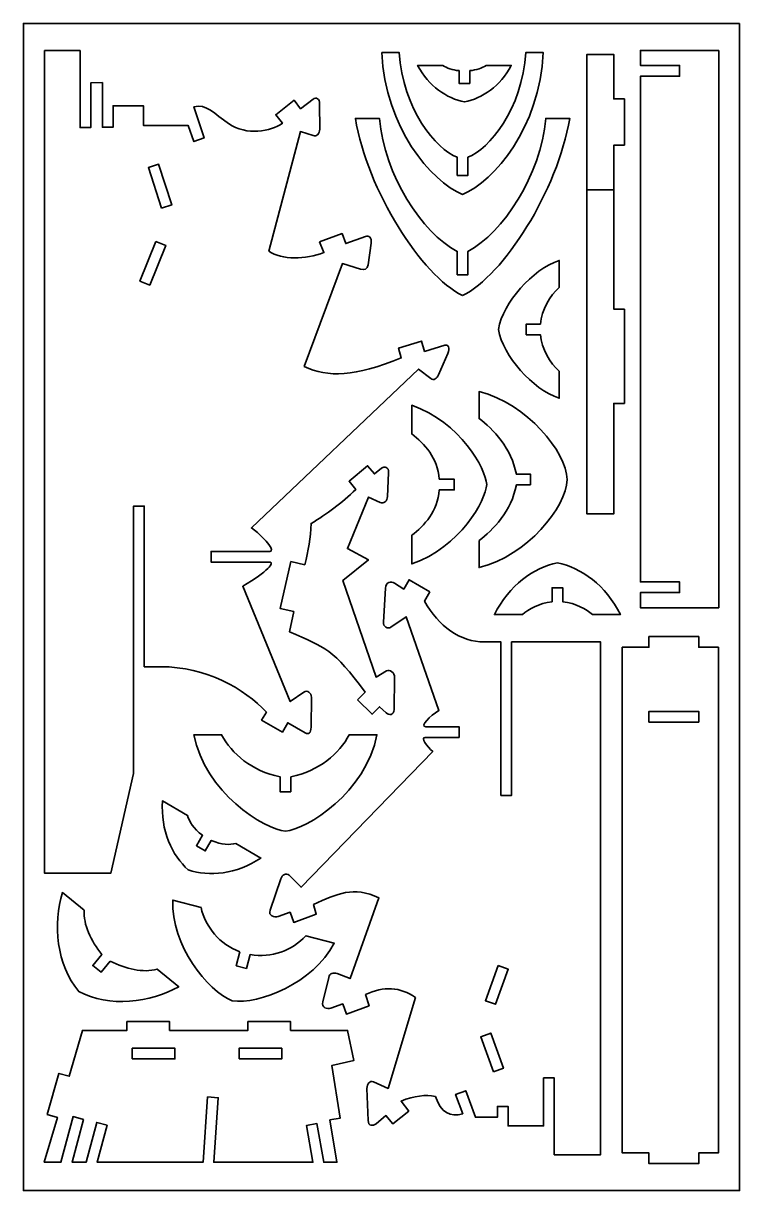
# Model space of a CAD drawing. Header units: centimetres. Extents: x 8 to 90.7, y -5.2 to 60.8.
# Drawn here: x 49.77 to 69.89, y 28.02 to 60.8 of the extents above; entities that cross this region are included whole.
import ezdxf

# ---------------------------------------------------------------- set-up
doc = ezdxf.new("R2010")
doc.units = ezdxf.units.CM
doc.header["$MEASUREMENT"] = 0
doc.layers.add('layer 1', color=7, linetype='Continuous')

msp = doc.modelspace()

# ---------------------------------------------------------------- linework, layer by layer
at = {"layer": 'layer 1', "color": 250, "lineweight": 35}
for points, knots in [([(69.89274, 60.79772), (69.89274, 60.79772), (49.76967, 60.79772), (49.76967, 60.79772), (49.76967, 60.79772), (49.76967, 60.79772), (49.76967, 28.01866), (49.76967, 28.01866), (49.76967, 28.01866), (49.76967, 28.01866), (69.89274, 28.01866), (69.89274, 28.01866), (69.89274, 28.01866), (69.89274, 28.01866), (69.89274, 60.79772), (69.89274, 60.79772)], [0, 0, 0, 0, 0.2, 0.2, 0.2, 0.2, 0.4, 0.4, 0.4, 0.4, 0.6, 0.6, 0.6, 0.6, 1, 1, 1, 1]), ([(58.08845, 54.66532), (58.08845, 54.66532), (58.72274, 54.89615), (58.72274, 54.89615), (58.72274, 54.89615), (58.72274, 54.89615), (58.82537, 54.61425), (58.82537, 54.61425), (58.82537, 54.61425), (58.82537, 54.61425), (59.37937, 54.8159), (59.37937, 54.8159), (59.37937, 54.8159), (59.47831, 54.85194), (59.56121, 54.78933), (59.5381, 54.62355), (59.5381, 54.62355), (59.5381, 54.62355), (59.45334, 54.0154), (59.45334, 54.0154), (59.45334, 54.0154), (59.43695, 53.89773), (59.3464, 53.86189), (59.24068, 53.89499), (59.24068, 53.89499), (59.24068, 53.89499), (58.73552, 54.05318), (58.73552, 54.05318), (58.73552, 54.05318), (58.73552, 54.05318), (57.6601, 51.16207), (57.6601, 51.16207), (57.6601, 51.16207), (58.33177, 50.85366), (59.06696, 50.86033), (60.38719, 51.4043), (60.38719, 51.4043), (60.38719, 51.4043), (60.30901, 51.67654), (60.30901, 51.67654), (60.30901, 51.67654), (60.30901, 51.67654), (60.95448, 51.8739), (60.95448, 51.8739), (60.95448, 51.8739), (60.95448, 51.8739), (61.04219, 51.587), (61.04219, 51.587), (61.04219, 51.587), (61.04219, 51.587), (61.60599, 51.75937), (61.60599, 51.75937), (61.60599, 51.75937), (61.70668, 51.79016), (61.76183, 51.67591), (61.69421, 51.52283), (61.69421, 51.52283), (61.69421, 51.52283), (61.43315, 50.93196), (61.43315, 50.93196), (61.43315, 50.93196), (61.38513, 50.82338), (61.3017, 50.75464), (61.21446, 50.82287), (61.21446, 50.82287), (61.21446, 50.82287), (60.8736, 51.08952), (60.8736, 51.08952), (60.8736, 51.08952), (60.8736, 51.08952), (56.17647, 46.6294), (56.17647, 46.6294), (56.17647, 46.6294), (56.65962, 46.26225), (56.83355, 45.96984), (56.6967, 45.96984), (56.6967, 45.96984), (56.6967, 45.96984), (55.04299, 45.96987), (55.04299, 45.96987), (55.04299, 45.96987), (55.04299, 45.96987), (55.04299, 45.66984), (55.04299, 45.66984), (55.04299, 45.66984), (55.04299, 45.66984), (56.68201, 45.66984), (56.68201, 45.66984), (56.68201, 45.66984), (56.84921, 45.66984), (56.64045, 45.40553), (55.93524, 44.99191), (55.93524, 44.99191), (55.93524, 44.99191), (57.26787, 41.75157), (57.26787, 41.75157), (57.26787, 41.75157), (57.26787, 41.75157), (57.65054, 42.01906), (57.65054, 42.01906), (57.65054, 42.01906), (57.74126, 42.08252), (57.86643, 41.99943), (57.86481, 41.87296), (57.86481, 41.87296), (57.86481, 41.87296), (57.8541, 41.03247), (57.8541, 41.03247), (57.8541, 41.03247), (57.85195, 40.86519), (57.77958, 40.82014), (57.68833, 40.8727), (57.68833, 40.8727), (57.68833, 40.8727), (57.19584, 41.15645), (57.19584, 41.15645), (57.19584, 41.15645), (57.19584, 41.15645), (57.04582, 40.89666), (57.04582, 40.89666), (57.04582, 40.89666), (57.04582, 40.89666), (56.46126, 41.23416), (56.46126, 41.23416), (56.46126, 41.23416), (56.46126, 41.23416), (56.5993, 41.45344), (56.5993, 41.45344), (56.5993, 41.45344), (55.97632, 42.12368), (54.90371, 42.732), (53.62692, 42.732), (53.62692, 42.732), (53.62692, 42.732), (53.16506, 42.73201), (53.16506, 42.73201), (53.16506, 42.73201), (53.16506, 42.73201), (53.16506, 47.24039), (53.16506, 47.24039), (53.16506, 47.24039), (53.16506, 47.24039), (52.86506, 47.24039), (52.86506, 47.24039), (52.86506, 47.24039), (52.86506, 47.24039), (52.86506, 39.73203), (52.86506, 39.73203), (52.86506, 39.73203), (52.86506, 39.73203), (52.22724, 36.93204), (52.22724, 36.93204), (52.22724, 36.93204), (52.22724, 36.93204), (50.3651, 36.93204), (50.3651, 36.93204), (50.3651, 36.93204), (50.3651, 36.93204), (50.3651, 60.03203), (50.3651, 60.03203), (50.3651, 60.03203), (50.3651, 60.03203), (51.36507, 60.03203), (51.36507, 60.03203), (51.36507, 60.03203), (51.36507, 60.03203), (51.36507, 57.87192), (51.36507, 57.87192), (51.36507, 57.87192), (51.36507, 57.87192), (51.66511, 57.87192), (51.66511, 57.87192), (51.66511, 57.87192), (51.66511, 57.87192), (51.66511, 59.1237), (51.66511, 59.1237), (51.66511, 59.1237), (51.66511, 59.1237), (51.9892, 59.13255), (51.9892, 59.13255), (51.9892, 59.13255), (51.9892, 59.13255), (51.9892, 57.88073), (51.9892, 57.88073), (51.9892, 57.88073), (51.9892, 57.88073), (52.28919, 57.88073), (52.28919, 57.88073), (52.28919, 57.88073), (52.28919, 57.88073), (52.28919, 58.48203), (52.28919, 58.48203), (52.28919, 58.48203), (52.28919, 58.48203), (53.14283, 58.48203), (53.14283, 58.48203), (53.14283, 58.48203), (53.14283, 58.48203), (53.14283, 57.93204), (53.14283, 57.93204), (53.14283, 57.93204), (53.14283, 57.93204), (54.39926, 57.93204), (54.39926, 57.93204), (54.39926, 57.93204), (54.39926, 57.93204), (54.56392, 57.4796), (54.56392, 57.4796), (54.56392, 57.4796), (54.56392, 57.4796), (54.84582, 57.5822), (54.84582, 57.5822), (54.84582, 57.5822), (54.84582, 57.5822), (54.56285, 58.45381), (54.56285, 58.45381), (54.56285, 58.45381), (54.91214, 58.55522), (55.13829, 58.25163), (55.53343, 57.98289), (55.53343, 57.98289), (56.04824, 57.6328), (56.71799, 57.75788), (57.04794, 57.99385), (57.04794, 57.99385), (57.04794, 57.99385), (56.8608, 58.23196), (56.8608, 58.23196), (56.8608, 58.23196), (56.8608, 58.23196), (57.37562, 58.63816), (57.37562, 58.63816), (57.37562, 58.63816), (57.37562, 58.63816), (57.5562, 58.39857), (57.5562, 58.39857), (57.5562, 58.39857), (57.5562, 58.39857), (57.90954, 58.66487), (57.90954, 58.66487), (57.90954, 58.66487), (57.99364, 58.72825), (58.0928, 58.69382), (58.09352, 58.52651), (58.09352, 58.52651), (58.09352, 58.52651), (58.09647, 57.82167), (58.09647, 57.82167), (58.09647, 57.82167), (58.09647, 57.70297), (58.01558, 57.60964), (57.91026, 57.64373), (57.91026, 57.64373), (57.91026, 57.64373), (57.55469, 57.75889), (57.55469, 57.75889), (57.55469, 57.75889), (57.55469, 57.75889), (56.6701, 54.40124), (56.6701, 54.40124), (56.6701, 54.40124), (57.03391, 54.14585), (57.69193, 54.16765), (58.21538, 54.36118), (58.21538, 54.36118), (58.21538, 54.36118), (58.08845, 54.66532), (58.08845, 54.66532)], [0, 0, 0, 0, 0.01470588, 0.01470588, 0.01470588, 0.01470588, 0.02941176, 0.02941176, 0.02941176, 0.02941176, 0.04411765, 0.04411765, 0.04411765, 0.04411765, 0.05882353, 0.05882353, 0.05882353, 0.05882353, 0.07352941, 0.07352941, 0.07352941, 0.07352941, 0.08823529, 0.08823529, 0.08823529, 0.08823529, 0.10294118, 0.10294118, 0.10294118, 0.10294118, 0.11764706, 0.11764706, 0.11764706, 0.11764706, 0.13235294, 0.13235294, 0.13235294, 0.13235294, 0.14705882, 0.14705882, 0.14705882, 0.14705882, 0.16176471, 0.16176471, 0.16176471, 0.16176471, 0.17647059, 0.17647059, 0.17647059, 0.17647059, 0.19117647, 0.19117647, 0.19117647, 0.19117647, 0.20588235, 0.20588235, 0.20588235, 0.20588235, 0.22058824, 0.22058824, 0.22058824, 0.22058824, 0.23529412, 0.23529412, 0.23529412, 0.23529412, 0.25, 0.25, 0.25, 0.25, 0.26470588, 0.26470588, 0.26470588, 0.26470588, 0.27941176, 0.27941176, 0.27941176, 0.27941176, 0.29411765, 0.29411765, 0.29411765, 0.29411765, 0.30882353, 0.30882353, 0.30882353, 0.30882353, 0.32352941, 0.32352941, 0.32352941, 0.32352941, 0.33823529, 0.33823529, 0.33823529, 0.33823529, 0.35294118, 0.35294118, 0.35294118, 0.35294118, 0.36764706, 0.36764706, 0.36764706, 0.36764706, 0.38235294, 0.38235294, 0.38235294, 0.38235294, 0.39705882, 0.39705882, 0.39705882, 0.39705882, 0.41176471, 0.41176471, 0.41176471, 0.41176471, 0.42647059, 0.42647059, 0.42647059, 0.42647059, 0.44117647, 0.44117647, 0.44117647, 0.44117647, 0.45588235, 0.45588235, 0.45588235, 0.45588235, 0.47058824, 0.47058824, 0.47058824, 0.47058824, 0.48529412, 0.48529412, 0.48529412, 0.48529412, 0.5, 0.5, 0.5, 0.5, 0.51470588, 0.51470588, 0.51470588, 0.51470588, 0.52941176, 0.52941176, 0.52941176, 0.52941176, 0.54411765, 0.54411765, 0.54411765, 0.54411765, 0.55882353, 0.55882353, 0.55882353, 0.55882353, 0.57352941, 0.57352941, 0.57352941, 0.57352941, 0.58823529, 0.58823529, 0.58823529, 0.58823529, 0.60294118, 0.60294118, 0.60294118, 0.60294118, 0.61764706, 0.61764706, 0.61764706, 0.61764706, 0.63235294, 0.63235294, 0.63235294, 0.63235294, 0.64705882, 0.64705882, 0.64705882, 0.64705882, 0.66176471, 0.66176471, 0.66176471, 0.66176471, 0.67647059, 0.67647059, 0.67647059, 0.67647059, 0.69117647, 0.69117647, 0.69117647, 0.69117647, 0.70588235, 0.70588235, 0.70588235, 0.70588235, 0.72058824, 0.72058824, 0.72058824, 0.72058824, 0.73529412, 0.73529412, 0.73529412, 0.73529412, 0.75, 0.75, 0.75, 0.75, 0.76470588, 0.76470588, 0.76470588, 0.76470588, 0.77941176, 0.77941176, 0.77941176, 0.77941176, 0.79411765, 0.79411765, 0.79411765, 0.79411765, 0.80882353, 0.80882353, 0.80882353, 0.80882353, 0.82352941, 0.82352941, 0.82352941, 0.82352941, 0.83823529, 0.83823529, 0.83823529, 0.83823529, 0.85294118, 0.85294118, 0.85294118, 0.85294118, 0.86764706, 0.86764706, 0.86764706, 0.86764706, 0.88235294, 0.88235294, 0.88235294, 0.88235294, 0.89705882, 0.89705882, 0.89705882, 0.89705882, 0.91176471, 0.91176471, 0.91176471, 0.91176471, 0.92647059, 0.92647059, 0.92647059, 0.92647059, 0.94117647, 0.94117647, 0.94117647, 0.94117647, 0.95588235, 0.95588235, 0.95588235, 0.95588235, 0.97058824, 0.97058824, 0.97058824, 0.97058824, 1, 1, 1, 1]), ([(69.30422, 60.03917), (69.30422, 60.03917), (67.10418, 60.03917), (67.10418, 60.03917), (67.10418, 60.03917), (67.10418, 60.03917), (67.10418, 59.61416), (67.10418, 59.61416), (67.10418, 59.61416), (67.10418, 59.61416), (68.2042, 59.61416), (68.2042, 59.61416), (68.2042, 59.61416), (68.2042, 59.61416), (68.2042, 59.31416), (68.2042, 59.31416), (68.2042, 59.31416), (68.2042, 59.31416), (67.10418, 59.31416), (67.10418, 59.31416), (67.10418, 59.31416), (67.10418, 59.31416), (67.10418, 45.11417), (67.10418, 45.11417), (67.10418, 45.11417), (67.10418, 45.11417), (68.2042, 45.11417), (68.2042, 45.11417), (68.2042, 45.11417), (68.2042, 45.11417), (68.2042, 44.81413), (68.2042, 44.81413), (68.2042, 44.81413), (68.2042, 44.81413), (67.10418, 44.81413), (67.10418, 44.81413), (67.10418, 44.81413), (67.10418, 44.81413), (67.10418, 44.38916), (67.10418, 44.38916), (67.10418, 44.38916), (67.10418, 44.38916), (69.30422, 44.38916), (69.30422, 44.38916), (69.30422, 44.38916), (69.30422, 44.38916), (69.30422, 60.03917), (69.30422, 60.03917)], [0, 0, 0, 0, 0.07692308, 0.07692308, 0.07692308, 0.07692308, 0.15384615, 0.15384615, 0.15384615, 0.15384615, 0.23076923, 0.23076923, 0.23076923, 0.23076923, 0.30769231, 0.30769231, 0.30769231, 0.30769231, 0.38461538, 0.38461538, 0.38461538, 0.38461538, 0.46153846, 0.46153846, 0.46153846, 0.46153846, 0.53846154, 0.53846154, 0.53846154, 0.53846154, 0.61538462, 0.61538462, 0.61538462, 0.61538462, 0.69230769, 0.69230769, 0.69230769, 0.69230769, 0.76923077, 0.76923077, 0.76923077, 0.76923077, 0.84615385, 0.84615385, 0.84615385, 0.84615385, 1, 1, 1, 1]), ([(62.2577, 57.03681), (62.85226, 57.26494), (63.78667, 58.38342), (63.88388, 59.97878), (63.88388, 59.97878), (63.88388, 59.97878), (64.37344, 59.97881), (64.37344, 59.97881), (64.37344, 59.97881), (64.28216, 57.86882), (62.99462, 56.35959), (62.10768, 55.99328), (62.10768, 55.99328), (61.22075, 56.35962), (59.9332, 57.86879), (59.8419, 59.97878), (59.8419, 59.97878), (59.8419, 59.97878), (60.33147, 59.97881), (60.33147, 59.97881), (60.33147, 59.97881), (60.4287, 58.38345), (61.36312, 57.26492), (61.95768, 57.03678), (61.95768, 57.03678), (61.95768, 57.03678), (61.9577, 56.52631), (61.9577, 56.52631), (61.9577, 56.52631), (61.9577, 56.52631), (62.2577, 56.52631), (62.2577, 56.52631), (62.2577, 56.52631), (62.2577, 56.52631), (62.2577, 57.03681), (62.2577, 57.03681)], [0, 0, 0, 0, 0.1, 0.1, 0.1, 0.1, 0.2, 0.2, 0.2, 0.2, 0.3, 0.3, 0.3, 0.3, 0.4, 0.4, 0.4, 0.4, 0.5, 0.5, 0.5, 0.5, 0.6, 0.6, 0.6, 0.6, 0.7, 0.7, 0.7, 0.7, 0.8, 0.8, 0.8, 0.8, 1, 1, 1, 1]), ([(66.65389, 57.37372), (66.65389, 57.37372), (66.65393, 58.67368), (66.65393, 58.67368), (66.65393, 58.67368), (66.65393, 58.67368), (66.35393, 58.67372), (66.35393, 58.67372), (66.35393, 58.67372), (66.35393, 58.67372), (66.35393, 59.9238), (66.35393, 59.9238), (66.35393, 59.9238), (66.35393, 59.9238), (65.60395, 59.9238), (65.60395, 59.9238), (65.60395, 59.9238), (65.60395, 59.9238), (65.60395, 56.12376), (65.60395, 56.12376), (65.60395, 56.12376), (65.60395, 56.12376), (66.35393, 56.12376), (66.35393, 56.12376), (66.35393, 56.12376), (66.35393, 56.12376), (66.35393, 57.37372), (66.35393, 57.37372), (66.35393, 57.37372), (66.35393, 57.37372), (66.65389, 57.37372), (66.65389, 57.37372)], [0, 0, 0, 0, 0.11111111, 0.11111111, 0.11111111, 0.11111111, 0.22222222, 0.22222222, 0.22222222, 0.22222222, 0.33333333, 0.33333333, 0.33333333, 0.33333333, 0.44444444, 0.44444444, 0.44444444, 0.44444444, 0.55555556, 0.55555556, 0.55555556, 0.55555556, 0.66666667, 0.66666667, 0.66666667, 0.66666667, 0.77777778, 0.77777778, 0.77777778, 0.77777778, 1, 1, 1, 1]), ([(62.31223, 59.46942), (62.50218, 59.48791), (62.65839, 59.54145), (62.77007, 59.61648), (62.77007, 59.61648), (62.77007, 59.61648), (63.47789, 59.6165), (63.47789, 59.6165), (63.47789, 59.6165), (63.1748, 59.03496), (62.65747, 58.68709), (62.16222, 58.59301), (62.16222, 58.59301), (61.66695, 58.6871), (61.14963, 59.03496), (60.84652, 59.61648), (60.84652, 59.61648), (60.84652, 59.61648), (61.55432, 59.6165), (61.55432, 59.6165), (61.55432, 59.6165), (61.666, 59.54149), (61.82222, 59.48791), (62.01219, 59.46939), (62.01219, 59.46939), (62.01219, 59.46939), (62.0122, 59.1112), (62.0122, 59.1112), (62.0122, 59.1112), (62.0122, 59.1112), (62.31223, 59.1112), (62.31223, 59.1112), (62.31223, 59.1112), (62.31223, 59.1112), (62.31223, 59.46942), (62.31223, 59.46942)], [0, 0, 0, 0, 0.1, 0.1, 0.1, 0.1, 0.2, 0.2, 0.2, 0.2, 0.3, 0.3, 0.3, 0.3, 0.4, 0.4, 0.4, 0.4, 0.5, 0.5, 0.5, 0.5, 0.6, 0.6, 0.6, 0.6, 0.7, 0.7, 0.7, 0.7, 0.8, 0.8, 0.8, 0.8, 1, 1, 1, 1]), ([(62.10768, 53.1522), (63.25914, 53.71874), (64.77933, 56.09433), (65.11881, 58.12943), (65.11881, 58.12943), (65.11881, 58.12943), (64.44321, 58.12945), (64.44321, 58.12945), (64.44321, 58.12945), (64.30292, 56.51845), (63.25119, 54.92822), (62.25767, 54.39209), (62.25767, 54.39209), (62.25767, 54.39209), (62.2577, 53.73636), (62.2577, 53.73636), (62.2577, 53.73636), (62.2577, 53.73636), (61.9577, 53.73636), (61.9577, 53.73636), (61.9577, 53.73636), (61.9577, 53.73636), (61.9577, 54.39212), (61.9577, 54.39212), (61.9577, 54.39212), (60.96417, 54.92825), (59.91244, 56.51845), (59.77214, 58.12943), (59.77214, 58.12943), (59.77214, 58.12943), (59.09655, 58.12945), (59.09655, 58.12945), (59.09655, 58.12945), (59.43604, 56.09435), (60.95622, 53.71873), (62.10768, 53.1522)], [0, 0, 0, 0, 0.1, 0.1, 0.1, 0.1, 0.2, 0.2, 0.2, 0.2, 0.3, 0.3, 0.3, 0.3, 0.4, 0.4, 0.4, 0.4, 0.5, 0.5, 0.5, 0.5, 0.6, 0.6, 0.6, 0.6, 0.7, 0.7, 0.7, 0.7, 0.8, 0.8, 0.8, 0.8, 1, 1, 1, 1]), ([(53.65329, 55.6079), (53.65329, 55.6079), (53.93861, 55.70061), (53.93861, 55.70061), (53.93861, 55.70061), (53.93861, 55.70061), (53.56781, 56.84191), (53.56781, 56.84191), (53.56781, 56.84191), (53.56781, 56.84191), (53.28245, 56.7492), (53.28245, 56.7492), (53.28245, 56.7492), (53.28245, 56.7492), (53.65329, 55.6079), (53.65329, 55.6079)], [0, 0, 0, 0, 0.2, 0.2, 0.2, 0.2, 0.4, 0.4, 0.4, 0.4, 0.6, 0.6, 0.6, 0.6, 1, 1, 1, 1]), ([(66.65389, 52.77382), (66.65389, 52.77382), (66.65393, 50.12384), (66.65393, 50.12384), (66.65393, 50.12384), (66.65393, 50.12384), (66.35393, 50.1238), (66.35393, 50.1238), (66.35393, 50.1238), (66.35393, 50.1238), (66.35393, 47.02377), (66.35393, 47.02377), (66.35393, 47.02377), (66.35393, 47.02377), (65.60395, 47.02377), (65.60395, 47.02377), (65.60395, 47.02377), (65.60395, 47.02377), (65.60395, 56.12376), (65.60395, 56.12376), (65.60395, 56.12376), (65.60395, 56.12376), (66.35393, 56.12376), (66.35393, 56.12376), (66.35393, 56.12376), (66.35393, 56.12376), (66.35393, 52.77382), (66.35393, 52.77382), (66.35393, 52.77382), (66.35393, 52.77382), (66.65389, 52.77382), (66.65389, 52.77382)], [0, 0, 0, 0, 0.11111111, 0.11111111, 0.11111111, 0.11111111, 0.22222222, 0.22222222, 0.22222222, 0.22222222, 0.33333333, 0.33333333, 0.33333333, 0.33333333, 0.44444444, 0.44444444, 0.44444444, 0.44444444, 0.55555556, 0.55555556, 0.55555556, 0.55555556, 0.66666667, 0.66666667, 0.66666667, 0.66666667, 0.77777778, 0.77777778, 0.77777778, 0.77777778, 1, 1, 1, 1]), ([(53.49395, 54.67461), (53.49395, 54.67461), (53.77212, 54.56222), (53.77212, 54.56222), (53.77212, 54.56222), (53.77212, 54.56222), (53.32258, 53.44958), (53.32258, 53.44958), (53.32258, 53.44958), (53.32258, 53.44958), (53.04441, 53.56193), (53.04441, 53.56193), (53.04441, 53.56193), (53.04441, 53.56193), (53.49395, 54.67461), (53.49395, 54.67461)], [0, 0, 0, 0, 0.2, 0.2, 0.2, 0.2, 0.4, 0.4, 0.4, 0.4, 0.6, 0.6, 0.6, 0.6, 1, 1, 1, 1]), ([(63.11916, 52.20494), (63.2431, 52.96543), (64.06722, 53.87978), (64.82307, 54.14037), (64.82307, 54.14037), (64.82307, 54.14037), (64.8231, 53.38088), (64.8231, 53.38088), (64.8231, 53.38088), (64.56878, 53.15406), (64.32745, 52.73931), (64.29525, 52.35492), (64.29525, 52.35492), (64.29525, 52.35492), (63.89815, 52.35496), (63.89815, 52.35496), (63.89815, 52.35496), (63.89815, 52.35496), (63.89815, 52.05492), (63.89815, 52.05492), (63.89815, 52.05492), (63.89815, 52.05492), (64.29526, 52.05492), (64.29526, 52.05492), (64.29526, 52.05492), (64.32748, 51.67055), (64.56878, 51.2558), (64.82307, 51.02898), (64.82307, 51.02898), (64.82307, 51.02898), (64.8231, 50.2695), (64.8231, 50.2695), (64.8231, 50.2695), (64.06725, 50.53009), (63.2431, 51.44442), (63.11916, 52.20494)], [0, 0, 0, 0, 0.1, 0.1, 0.1, 0.1, 0.2, 0.2, 0.2, 0.2, 0.3, 0.3, 0.3, 0.3, 0.4, 0.4, 0.4, 0.4, 0.5, 0.5, 0.5, 0.5, 0.6, 0.6, 0.6, 0.6, 0.7, 0.7, 0.7, 0.7, 0.8, 0.8, 0.8, 0.8, 1, 1, 1, 1]), ([(64.01753, 47.83634), (64.01753, 47.83634), (64.01753, 48.13633), (64.01753, 48.13633), (64.01753, 48.13633), (64.01753, 48.13633), (63.62041, 48.13633), (63.62041, 48.13633), (63.62041, 48.13633), (63.48496, 48.85777), (62.963, 49.41446), (62.57323, 49.69774), (62.57323, 49.69774), (62.57323, 49.69774), (62.57326, 50.45726), (62.57326, 50.45726), (62.57326, 50.45726), (63.92993, 50.11765), (65.02254, 48.76618), (65.04651, 47.98632), (65.04651, 47.98632), (65.02257, 47.2065), (63.92993, 45.85502), (62.57323, 45.5154), (62.57323, 45.5154), (62.57323, 45.5154), (62.57326, 46.27491), (62.57326, 46.27491), (62.57326, 46.27491), (62.96303, 46.5582), (63.48493, 47.11489), (63.62039, 47.83632), (63.62039, 47.83632), (63.62039, 47.83632), (64.01753, 47.83634), (64.01753, 47.83634)], [0, 0, 0, 0, 0.1, 0.1, 0.1, 0.1, 0.2, 0.2, 0.2, 0.2, 0.3, 0.3, 0.3, 0.3, 0.4, 0.4, 0.4, 0.4, 0.5, 0.5, 0.5, 0.5, 0.6, 0.6, 0.6, 0.6, 0.7, 0.7, 0.7, 0.7, 0.8, 0.8, 0.8, 0.8, 1, 1, 1, 1]), ([(61.45514, 47.99592), (61.40283, 48.59207), (61.04329, 49.00153), (60.68298, 49.26997), (60.68298, 49.26997), (60.68298, 49.26997), (60.68298, 50.07416), (60.68298, 50.07416), (60.68298, 50.07416), (62.0397, 49.60493), (62.7638, 48.28202), (62.78776, 47.84593), (62.78776, 47.84593), (62.76384, 47.40981), (62.03969, 46.08694), (60.68298, 45.61771), (60.68298, 45.61771), (60.68298, 45.61771), (60.68298, 46.42191), (60.68298, 46.42191), (60.68298, 46.42191), (61.0433, 46.69032), (61.40283, 47.09976), (61.45514, 47.69591), (61.45514, 47.69591), (61.45514, 47.69591), (61.87492, 47.69592), (61.87492, 47.69592), (61.87492, 47.69592), (61.87492, 47.69592), (61.87492, 47.99592), (61.87492, 47.99592), (61.87492, 47.99592), (61.87492, 47.99592), (61.45514, 47.99592), (61.45514, 47.99592)], [0, 0, 0, 0, 0.1, 0.1, 0.1, 0.1, 0.2, 0.2, 0.2, 0.2, 0.3, 0.3, 0.3, 0.3, 0.4, 0.4, 0.4, 0.4, 0.5, 0.5, 0.5, 0.5, 0.6, 0.6, 0.6, 0.6, 0.7, 0.7, 0.7, 0.7, 0.8, 0.8, 0.8, 0.8, 1, 1, 1, 1]), ([(59.15926, 41.80149), (59.15926, 41.80149), (59.56582, 41.39494), (59.56582, 41.39494), (59.56582, 41.39494), (59.56582, 41.39494), (59.77795, 41.60707), (59.77795, 41.60707), (59.77795, 41.60707), (59.77795, 41.60707), (59.96388, 41.43391), (59.96388, 41.43391), (59.96388, 41.43391), (60.04096, 41.36211), (60.18008, 41.36004), (60.18333, 41.52724), (60.18333, 41.52724), (60.18333, 41.52724), (60.2009, 42.43253), (60.2009, 42.43253), (60.2009, 42.43253), (60.20336, 42.55893), (60.06736, 42.66658), (59.9716, 42.61107), (59.9716, 42.61107), (59.9716, 42.61107), (59.67754, 42.44062), (59.67754, 42.44062), (59.67754, 42.44062), (59.67754, 42.44062), (58.74663, 45.15652), (58.74663, 45.15652), (58.74663, 45.15652), (58.74663, 45.15652), (59.46251, 45.72893), (59.46251, 45.72893), (59.46251, 45.72893), (59.46251, 45.72893), (58.87216, 46.04671), (58.87216, 46.04671), (58.87216, 46.04671), (58.87216, 46.04671), (59.47065, 47.49272), (59.47065, 47.49272), (59.47065, 47.49272), (59.47065, 47.49272), (59.79152, 47.34366), (59.79152, 47.34366), (59.79152, 47.34366), (59.89185, 47.29698), (59.9956, 47.38643), (60.00112, 47.51273), (60.00112, 47.51273), (60.00112, 47.51273), (60.03028, 48.17689), (60.03028, 48.17689), (60.03028, 48.17689), (60.03762, 48.34398), (59.91566, 48.37109), (59.83335, 48.30543), (59.83335, 48.30543), (59.83335, 48.30543), (59.63118, 48.14415), (59.63118, 48.14415), (59.63118, 48.14415), (59.63118, 48.14415), (59.43834, 48.37398), (59.43834, 48.37398), (59.43834, 48.37398), (59.43834, 48.37398), (58.92129, 47.94008), (58.92129, 47.94008), (58.92129, 47.94008), (58.92129, 47.94008), (59.11413, 47.71025), (59.11413, 47.71025), (59.11413, 47.71025), (58.71115, 47.32409), (58.2892, 47.01371), (57.85427, 46.75524), (57.85427, 46.75524), (57.84568, 46.34087), (57.76972, 45.99763), (57.67617, 45.59235), (57.67617, 45.59235), (57.67617, 45.59235), (57.28641, 45.6823), (57.28641, 45.6823), (57.28641, 45.6823), (57.28641, 45.6823), (56.98272, 44.36693), (56.98272, 44.36693), (56.98272, 44.36693), (56.98272, 44.36693), (57.36546, 44.27859), (57.36546, 44.27859), (57.36546, 44.27859), (57.36546, 44.27859), (57.25029, 43.71181), (57.25029, 43.71181), (57.25029, 43.71181), (58.24486, 43.27335), (58.48377, 43.22944), (59.37137, 42.01361), (59.37137, 42.01361), (59.37137, 42.01361), (59.15926, 41.80149), (59.15926, 41.80149)], [0, 0, 0, 0, 0.03571429, 0.03571429, 0.03571429, 0.03571429, 0.07142857, 0.07142857, 0.07142857, 0.07142857, 0.10714286, 0.10714286, 0.10714286, 0.10714286, 0.14285714, 0.14285714, 0.14285714, 0.14285714, 0.17857143, 0.17857143, 0.17857143, 0.17857143, 0.21428571, 0.21428571, 0.21428571, 0.21428571, 0.25, 0.25, 0.25, 0.25, 0.28571429, 0.28571429, 0.28571429, 0.28571429, 0.32142857, 0.32142857, 0.32142857, 0.32142857, 0.35714286, 0.35714286, 0.35714286, 0.35714286, 0.39285714, 0.39285714, 0.39285714, 0.39285714, 0.42857143, 0.42857143, 0.42857143, 0.42857143, 0.46428571, 0.46428571, 0.46428571, 0.46428571, 0.5, 0.5, 0.5, 0.5, 0.53571429, 0.53571429, 0.53571429, 0.53571429, 0.57142857, 0.57142857, 0.57142857, 0.57142857, 0.60714286, 0.60714286, 0.60714286, 0.60714286, 0.64285714, 0.64285714, 0.64285714, 0.64285714, 0.67857143, 0.67857143, 0.67857143, 0.67857143, 0.71428571, 0.71428571, 0.71428571, 0.71428571, 0.75, 0.75, 0.75, 0.75, 0.78571429, 0.78571429, 0.78571429, 0.78571429, 0.82142857, 0.82142857, 0.82142857, 0.82142857, 0.85714286, 0.85714286, 0.85714286, 0.85714286, 0.89285714, 0.89285714, 0.89285714, 0.89285714, 0.92857143, 0.92857143, 0.92857143, 0.92857143, 1, 1, 1, 1]), ([(64.62312, 44.55497), (64.25208, 44.5162), (63.96115, 44.34056), (63.79105, 44.19437), (63.79105, 44.19437), (63.79105, 44.19437), (63.00379, 44.19437), (63.00379, 44.19437), (63.00379, 44.19437), (63.41138, 45.01932), (64.10702, 45.51276), (64.77311, 45.64622), (64.77311, 45.64622), (65.43921, 45.51279), (66.13483, 45.0193), (66.54246, 44.19437), (66.54246, 44.19437), (66.54246, 44.19437), (65.75516, 44.19437), (65.75516, 44.19437), (65.75516, 44.19437), (65.58506, 44.34058), (65.29414, 44.51618), (64.92309, 44.55494), (64.92309, 44.55494), (64.92309, 44.55494), (64.92311, 44.94808), (64.92311, 44.94808), (64.92311, 44.94808), (64.92311, 44.94808), (64.62312, 44.94808), (64.62312, 44.94808), (64.62312, 44.94808), (64.62312, 44.94808), (64.62312, 44.55497), (64.62312, 44.55497)], [0, 0, 0, 0, 0.1, 0.1, 0.1, 0.1, 0.2, 0.2, 0.2, 0.2, 0.3, 0.3, 0.3, 0.3, 0.4, 0.4, 0.4, 0.4, 0.5, 0.5, 0.5, 0.5, 0.6, 0.6, 0.6, 0.6, 0.7, 0.7, 0.7, 0.7, 0.8, 0.8, 0.8, 0.8, 1, 1, 1, 1]), ([(61.19225, 44.83461), (61.19225, 44.83461), (60.60769, 45.17207), (60.60769, 45.17207), (60.60769, 45.17207), (60.60769, 45.17207), (60.45768, 44.91228), (60.45768, 44.91228), (60.45768, 44.91228), (60.45768, 44.91228), (60.19316, 45.08202), (60.19316, 45.08202), (60.19316, 45.08202), (60.10454, 45.1389), (59.95211, 45.10819), (59.94191, 44.94127), (59.94191, 44.94127), (59.94191, 44.94127), (59.88368, 43.98677), (59.88368, 43.98677), (59.88368, 43.98677), (59.87598, 43.86052), (60.00727, 43.77721), (60.09796, 43.84063), (60.09796, 43.84063), (60.09796, 43.84063), (60.51995, 44.13564), (60.51995, 44.13564), (60.51995, 44.13564), (60.51995, 44.13564), (61.44308, 41.50166), (61.44308, 41.50166), (61.44308, 41.50166), (61.19547, 41.35243), (60.9053, 41.04743), (61.07256, 41.04743), (61.07256, 41.04743), (61.07256, 41.04743), (62.0116, 41.04743), (62.0116, 41.04743), (62.0116, 41.04743), (62.0116, 41.04743), (62.0116, 40.74743), (62.0116, 40.74743), (62.0116, 40.74743), (62.0116, 40.74743), (61.05787, 40.74743), (61.05787, 40.74743), (61.05787, 40.74743), (60.92103, 40.74743), (61.10513, 40.48555), (61.273, 40.35233), (61.273, 40.35233), (61.273, 40.35233), (57.57442, 36.53873), (57.57442, 36.53873), (57.57442, 36.53873), (57.57442, 36.53873), (57.23561, 36.87699), (57.23561, 36.87699), (57.23561, 36.87699), (57.1573, 36.95517), (57.04002, 36.88996), (56.99919, 36.7703), (56.99919, 36.7703), (56.99919, 36.7703), (56.70082, 35.89615), (56.70082, 35.89615), (56.70082, 35.89615), (56.6468, 35.73792), (56.82466, 35.67833), (56.92378, 35.71393), (56.92378, 35.71393), (56.92378, 35.71393), (57.26124, 35.83519), (57.26124, 35.83519), (57.26124, 35.83519), (57.26124, 35.83519), (57.36388, 35.55325), (57.36388, 35.55325), (57.36388, 35.55325), (57.36388, 35.55325), (57.99816, 35.78412), (57.99816, 35.78412), (57.99816, 35.78412), (57.99816, 35.78412), (57.9243, 36.05669), (57.9243, 36.05669), (57.9243, 36.05669), (58.59256, 36.36193), (59.04148, 36.57301), (59.75758, 36.24422), (59.75758, 36.24422), (59.75758, 36.24422), (58.94999, 33.9729), (58.94999, 33.9729), (58.94999, 33.9729), (58.94999, 33.9729), (58.58462, 34.11248), (58.58462, 34.11248), (58.58462, 34.11248), (58.48124, 34.15201), (58.37787, 34.12869), (58.34818, 34.0058), (58.34818, 34.0058), (58.34818, 34.0058), (58.18279, 33.32166), (58.18279, 33.32166), (58.18279, 33.32166), (58.14354, 33.15914), (58.30667, 33.10383), (58.40577, 33.13943), (58.40577, 33.13943), (58.40577, 33.13943), (58.74325, 33.26067), (58.74325, 33.26067), (58.74325, 33.26067), (58.74325, 33.26067), (58.84585, 32.97876), (58.84585, 32.97876), (58.84585, 32.97876), (58.84585, 32.97876), (59.48013, 33.20963), (59.48013, 33.20963), (59.48013, 33.20963), (59.48013, 33.20963), (59.38226, 33.52431), (59.38226, 33.52431), (59.38226, 33.52431), (59.89022, 33.76839), (60.35745, 33.74074), (60.78393, 33.44137), (60.78393, 33.44137), (60.78393, 33.44137), (60.01576, 30.88977), (60.01576, 30.88977), (60.01576, 30.88977), (60.01576, 30.88977), (59.60805, 31.07234), (59.60805, 31.07234), (59.60805, 31.07234), (59.50708, 31.11754), (59.418, 31.01753), (59.42235, 30.89121), (59.42235, 30.89121), (59.42235, 30.89121), (59.45346, 29.99224), (59.45346, 29.99224), (59.45346, 29.99224), (59.45926, 29.8252), (59.59684, 29.82993), (59.67781, 29.89728), (59.67781, 29.89728), (59.67781, 29.89728), (59.95349, 30.12662), (59.95349, 30.12662), (59.95349, 30.12662), (59.95349, 30.12662), (60.14629, 29.89683), (60.14629, 29.89683), (60.14629, 29.89683), (60.14629, 29.89683), (60.5969, 30.25469), (60.5969, 30.25469), (60.5969, 30.25469), (60.5969, 30.25469), (60.38052, 30.53052), (60.38052, 30.53052), (60.38052, 30.53052), (60.75751, 30.68753), (61.0636, 30.71961), (61.34782, 30.65962), (61.34782, 30.65962), (61.49729, 30.20572), (61.76309, 30.07523), (62.11239, 30.1766), (62.11239, 30.1766), (62.11239, 30.1766), (61.91425, 30.72102), (61.91425, 30.72102), (61.91425, 30.72102), (61.91425, 30.72102), (62.19615, 30.82361), (62.19615, 30.82361), (62.19615, 30.82361), (62.19615, 30.82361), (62.46725, 30.0788), (62.46725, 30.0788), (62.46725, 30.0788), (62.46725, 30.0788), (63.08606, 30.0788), (63.08606, 30.0788), (63.08606, 30.0788), (63.08606, 30.0788), (63.08606, 30.38606), (63.08606, 30.38606), (63.08606, 30.38606), (63.08606, 30.38606), (63.38606, 30.38606), (63.38606, 30.38606), (63.38606, 30.38606), (63.38606, 30.38606), (63.38606, 29.83424), (63.38606, 29.83424), (63.38606, 29.83424), (63.38606, 29.83424), (64.38602, 29.83424), (64.38602, 29.83424), (64.38602, 29.83424), (64.38602, 29.83424), (64.38602, 31.18604), (64.38602, 31.18604), (64.38602, 31.18604), (64.38602, 31.18604), (64.68602, 31.18604), (64.68602, 31.18604), (64.68602, 31.18604), (64.68602, 31.18604), (64.68602, 29.02597), (64.68602, 29.02597), (64.68602, 29.02597), (64.68602, 29.02597), (65.98603, 29.02597), (65.98603, 29.02597), (65.98603, 29.02597), (65.98603, 29.02597), (65.98603, 43.42594), (65.98603, 43.42594), (65.98603, 43.42594), (65.98603, 43.42594), (63.48607, 43.42594), (63.48607, 43.42594), (63.48607, 43.42594), (63.48607, 43.42594), (63.48607, 39.11755), (63.48607, 39.11755), (63.48607, 39.11755), (63.48607, 39.11755), (63.18603, 39.11755), (63.18603, 39.11755), (63.18603, 39.11755), (63.18603, 39.11755), (63.18603, 43.42594), (63.18603, 43.42594), (63.18603, 43.42594), (63.18603, 43.42594), (62.72419, 43.42594), (62.72419, 43.42594), (62.72419, 43.42594), (62.04835, 43.42594), (61.42823, 43.86259), (61.04222, 44.57478), (61.04222, 44.57478), (61.04222, 44.57478), (61.19225, 44.83461), (61.19225, 44.83461)], [0, 0, 0, 0, 0.01538462, 0.01538462, 0.01538462, 0.01538462, 0.03076923, 0.03076923, 0.03076923, 0.03076923, 0.04615385, 0.04615385, 0.04615385, 0.04615385, 0.06153846, 0.06153846, 0.06153846, 0.06153846, 0.07692308, 0.07692308, 0.07692308, 0.07692308, 0.09230769, 0.09230769, 0.09230769, 0.09230769, 0.10769231, 0.10769231, 0.10769231, 0.10769231, 0.12307692, 0.12307692, 0.12307692, 0.12307692, 0.13846154, 0.13846154, 0.13846154, 0.13846154, 0.15384615, 0.15384615, 0.15384615, 0.15384615, 0.16923077, 0.16923077, 0.16923077, 0.16923077, 0.18461538, 0.18461538, 0.18461538, 0.18461538, 0.2, 0.2, 0.2, 0.2, 0.21538462, 0.21538462, 0.21538462, 0.21538462, 0.23076923, 0.23076923, 0.23076923, 0.23076923, 0.24615385, 0.24615385, 0.24615385, 0.24615385, 0.26153846, 0.26153846, 0.26153846, 0.26153846, 0.27692308, 0.27692308, 0.27692308, 0.27692308, 0.29230769, 0.29230769, 0.29230769, 0.29230769, 0.30769231, 0.30769231, 0.30769231, 0.30769231, 0.32307692, 0.32307692, 0.32307692, 0.32307692, 0.33846154, 0.33846154, 0.33846154, 0.33846154, 0.35384615, 0.35384615, 0.35384615, 0.35384615, 0.36923077, 0.36923077, 0.36923077, 0.36923077, 0.38461538, 0.38461538, 0.38461538, 0.38461538, 0.4, 0.4, 0.4, 0.4, 0.41538462, 0.41538462, 0.41538462, 0.41538462, 0.43076923, 0.43076923, 0.43076923, 0.43076923, 0.44615385, 0.44615385, 0.44615385, 0.44615385, 0.46153846, 0.46153846, 0.46153846, 0.46153846, 0.47692308, 0.47692308, 0.47692308, 0.47692308, 0.49230769, 0.49230769, 0.49230769, 0.49230769, 0.50769231, 0.50769231, 0.50769231, 0.50769231, 0.52307692, 0.52307692, 0.52307692, 0.52307692, 0.53846154, 0.53846154, 0.53846154, 0.53846154, 0.55384615, 0.55384615, 0.55384615, 0.55384615, 0.56923077, 0.56923077, 0.56923077, 0.56923077, 0.58461538, 0.58461538, 0.58461538, 0.58461538, 0.6, 0.6, 0.6, 0.6, 0.61538462, 0.61538462, 0.61538462, 0.61538462, 0.63076923, 0.63076923, 0.63076923, 0.63076923, 0.64615385, 0.64615385, 0.64615385, 0.64615385, 0.66153846, 0.66153846, 0.66153846, 0.66153846, 0.67692308, 0.67692308, 0.67692308, 0.67692308, 0.69230769, 0.69230769, 0.69230769, 0.69230769, 0.70769231, 0.70769231, 0.70769231, 0.70769231, 0.72307692, 0.72307692, 0.72307692, 0.72307692, 0.73846154, 0.73846154, 0.73846154, 0.73846154, 0.75384615, 0.75384615, 0.75384615, 0.75384615, 0.76923077, 0.76923077, 0.76923077, 0.76923077, 0.78461538, 0.78461538, 0.78461538, 0.78461538, 0.8, 0.8, 0.8, 0.8, 0.81538462, 0.81538462, 0.81538462, 0.81538462, 0.83076923, 0.83076923, 0.83076923, 0.83076923, 0.84615385, 0.84615385, 0.84615385, 0.84615385, 0.86153846, 0.86153846, 0.86153846, 0.86153846, 0.87692308, 0.87692308, 0.87692308, 0.87692308, 0.89230769, 0.89230769, 0.89230769, 0.89230769, 0.90769231, 0.90769231, 0.90769231, 0.90769231, 0.92307692, 0.92307692, 0.92307692, 0.92307692, 0.93846154, 0.93846154, 0.93846154, 0.93846154, 0.95384615, 0.95384615, 0.95384615, 0.95384615, 0.96923077, 0.96923077, 0.96923077, 0.96923077, 1, 1, 1, 1]), ([(66.59388, 43.27723), (66.59388, 43.27723), (67.34389, 43.27723), (67.34389, 43.27723), (67.34389, 43.27723), (67.34389, 43.27723), (67.34389, 43.57723), (67.34389, 43.57723), (67.34389, 43.57723), (67.34389, 43.57723), (68.74391, 43.57715), (68.74391, 43.57715), (68.74391, 43.57715), (68.74391, 43.57715), (68.74391, 43.27723), (68.74391, 43.27723), (68.74391, 43.27723), (68.74391, 43.27723), (69.2939, 43.27723), (69.2939, 43.27723), (69.2939, 43.27723), (69.2939, 43.27723), (69.2939, 29.07725), (69.2939, 29.07725), (69.2939, 29.07725), (69.2939, 29.07725), (68.74391, 29.07725), (68.74391, 29.07725), (68.74391, 29.07725), (68.74391, 29.07725), (68.74391, 28.77725), (68.74391, 28.77725), (68.74391, 28.77725), (68.74391, 28.77725), (67.34389, 28.77725), (67.34389, 28.77725), (67.34389, 28.77725), (67.34389, 28.77725), (67.34389, 29.07725), (67.34389, 29.07725), (67.34389, 29.07725), (67.34389, 29.07725), (66.59388, 29.07725), (66.59388, 29.07725), (66.59388, 29.07725), (66.59388, 29.07725), (66.59388, 43.27723), (66.59388, 43.27723)], [0, 0, 0, 0, 0.07692308, 0.07692308, 0.07692308, 0.07692308, 0.15384615, 0.15384615, 0.15384615, 0.15384615, 0.23076923, 0.23076923, 0.23076923, 0.23076923, 0.30769231, 0.30769231, 0.30769231, 0.30769231, 0.38461538, 0.38461538, 0.38461538, 0.38461538, 0.46153846, 0.46153846, 0.46153846, 0.46153846, 0.53846154, 0.53846154, 0.53846154, 0.53846154, 0.61538462, 0.61538462, 0.61538462, 0.61538462, 0.69230769, 0.69230769, 0.69230769, 0.69230769, 0.76923077, 0.76923077, 0.76923077, 0.76923077, 0.84615385, 0.84615385, 0.84615385, 0.84615385, 1, 1, 1, 1]), ([(67.34389, 41.17729), (67.34389, 41.17729), (68.74391, 41.17725), (68.74391, 41.17725), (68.74391, 41.17725), (68.74391, 41.17725), (68.74391, 41.47721), (68.74391, 41.47721), (68.74391, 41.47721), (68.74391, 41.47721), (67.34389, 41.47725), (67.34389, 41.47725), (67.34389, 41.47725), (67.34389, 41.47725), (67.34389, 41.17729), (67.34389, 41.17729)], [0, 0, 0, 0, 0.2, 0.2, 0.2, 0.2, 0.4, 0.4, 0.4, 0.4, 0.6, 0.6, 0.6, 0.6, 1, 1, 1, 1]), ([(57.28236, 39.64043), (58.08786, 39.8068), (58.63607, 40.28345), (58.92756, 40.82271), (58.92756, 40.82271), (58.92756, 40.82271), (59.70135, 40.82272), (59.70135, 40.82272), (59.70135, 40.82272), (59.40695, 39.20264), (57.71764, 38.15657), (57.13235, 38.11235), (57.13235, 38.11235), (56.54711, 38.15659), (54.85775, 39.20263), (54.56335, 40.82271), (54.56335, 40.82271), (54.56335, 40.82271), (55.33715, 40.82272), (55.33715, 40.82272), (55.33715, 40.82272), (55.62866, 40.28345), (56.17685, 39.8068), (56.98234, 39.6404), (56.98234, 39.6404), (56.98234, 39.6404), (56.98236, 39.21843), (56.98236, 39.21843), (56.98236, 39.21843), (56.98236, 39.21843), (57.28236, 39.21843), (57.28236, 39.21843), (57.28236, 39.21843), (57.28236, 39.21843), (57.28236, 39.64043), (57.28236, 39.64043)], [0, 0, 0, 0, 0.1, 0.1, 0.1, 0.1, 0.2, 0.2, 0.2, 0.2, 0.3, 0.3, 0.3, 0.3, 0.4, 0.4, 0.4, 0.4, 0.5, 0.5, 0.5, 0.5, 0.6, 0.6, 0.6, 0.6, 0.7, 0.7, 0.7, 0.7, 0.8, 0.8, 0.8, 0.8, 1, 1, 1, 1]), ([(54.40382, 37.02586), (54.98485, 36.82837), (55.75207, 36.89887), (56.44438, 37.3589), (56.44438, 37.3589), (56.44438, 37.3589), (55.74256, 37.76575), (55.74256, 37.76575), (55.74256, 37.76575), (55.56714, 37.73301), (55.3485, 37.71492), (55.04934, 37.85568), (55.04934, 37.85568), (55.04934, 37.85568), (54.87801, 37.56005), (54.87801, 37.56005), (54.87801, 37.56005), (54.87801, 37.56005), (54.63179, 37.70277), (54.63179, 37.70277), (54.63179, 37.70277), (54.63179, 37.70277), (54.80316, 37.9984), (54.80316, 37.9984), (54.80316, 37.9984), (54.53237, 38.18807), (54.43935, 38.38676), (54.38058, 38.55524), (54.38058, 38.55524), (54.38058, 38.55524), (53.67877, 38.96209), (53.67877, 38.96209), (53.67877, 38.96209), (53.62361, 38.1327), (53.94375, 37.43188), (54.40382, 37.02586)], [0, 0, 0, 0, 0.1, 0.1, 0.1, 0.1, 0.2, 0.2, 0.2, 0.2, 0.3, 0.3, 0.3, 0.3, 0.4, 0.4, 0.4, 0.4, 0.5, 0.5, 0.5, 0.5, 0.6, 0.6, 0.6, 0.6, 0.7, 0.7, 0.7, 0.7, 0.8, 0.8, 0.8, 0.8, 1, 1, 1, 1]), ([(52.2074, 34.46328), (52.64182, 34.24118), (53.14014, 34.12586), (53.52471, 34.23909), (53.52471, 34.23909), (53.52471, 34.23909), (54.13704, 33.74327), (54.13704, 33.74327), (54.13704, 33.74327), (53.33702, 33.30488), (52.18305, 33.14514), (51.32636, 33.61364), (51.32636, 33.61364), (50.69003, 34.35421), (50.60631, 35.51614), (50.86877, 36.38983), (50.86877, 36.38983), (50.86877, 36.38983), (51.48112, 35.89401), (51.48112, 35.89401), (51.48112, 35.89401), (51.45032, 35.49428), (51.6667, 35.0308), (51.97422, 34.65204), (51.97422, 34.65204), (51.97422, 34.65204), (51.72075, 34.33897), (51.72075, 34.33897), (51.72075, 34.33897), (51.72075, 34.33897), (51.95387, 34.15018), (51.95387, 34.15018), (51.95387, 34.15018), (51.95387, 34.15018), (52.2074, 34.46328), (52.2074, 34.46328)], [0, 0, 0, 0, 0.1, 0.1, 0.1, 0.1, 0.2, 0.2, 0.2, 0.2, 0.3, 0.3, 0.3, 0.3, 0.4, 0.4, 0.4, 0.4, 0.5, 0.5, 0.5, 0.5, 0.6, 0.6, 0.6, 0.6, 0.7, 0.7, 0.7, 0.7, 0.8, 0.8, 0.8, 0.8, 1, 1, 1, 1]), ([(55.85385, 34.727), (55.28116, 34.93429), (54.89229, 35.41575), (54.76097, 35.96725), (54.76097, 35.96725), (54.76097, 35.96725), (53.96528, 36.18047), (53.96528, 36.18047), (53.96528, 36.18047), (53.9223, 34.91297), (54.93462, 33.62641), (55.6404, 33.35088), (55.6404, 33.35088), (56.38939, 33.23661), (57.90936, 33.84465), (58.5059, 34.96381), (58.5059, 34.96381), (58.5059, 34.96381), (57.71019, 35.17706), (57.71019, 35.17706), (57.71019, 35.17706), (57.32074, 34.7651), (56.7432, 34.54251), (56.14363, 34.64935), (56.14363, 34.64935), (56.14363, 34.64935), (56.03871, 34.25789), (56.03871, 34.25789), (56.03871, 34.25789), (56.03871, 34.25789), (55.74895, 34.33552), (55.74895, 34.33552), (55.74895, 34.33552), (55.74895, 34.33552), (55.85385, 34.727), (55.85385, 34.727)], [0, 0, 0, 0, 0.1, 0.1, 0.1, 0.1, 0.2, 0.2, 0.2, 0.2, 0.3, 0.3, 0.3, 0.3, 0.4, 0.4, 0.4, 0.4, 0.5, 0.5, 0.5, 0.5, 0.6, 0.6, 0.6, 0.6, 0.7, 0.7, 0.7, 0.7, 0.8, 0.8, 0.8, 0.8, 1, 1, 1, 1]), ([(63.11102, 34.34024), (63.11102, 34.34024), (63.39292, 34.23765), (63.39292, 34.23765), (63.39292, 34.23765), (63.39292, 34.23765), (63.03379, 33.25094), (63.03379, 33.25094), (63.03379, 33.25094), (63.03379, 33.25094), (62.75189, 33.35353), (62.75189, 33.35353), (62.75189, 33.35353), (62.75189, 33.35353), (63.11102, 34.34024), (63.11102, 34.34024)], [0, 0, 0, 0, 0.2, 0.2, 0.2, 0.2, 0.4, 0.4, 0.4, 0.4, 0.6, 0.6, 0.6, 0.6, 1, 1, 1, 1]), ([(58.37769, 30.00399), (58.37769, 30.00399), (58.57911, 28.81646), (58.57911, 28.81646), (58.57911, 28.81646), (58.57911, 28.81646), (58.21017, 28.81646), (58.21017, 28.81646), (58.21017, 28.81646), (58.21017, 28.81646), (58.01916, 29.89977), (58.01916, 29.89977), (58.01916, 29.89977), (58.01916, 29.89977), (57.72372, 29.84766), (57.72372, 29.84766), (57.72372, 29.84766), (57.72372, 29.84766), (57.90557, 28.81646), (57.90557, 28.81646), (57.90557, 28.81646), (57.90557, 28.81646), (55.11812, 28.81646), (55.11812, 28.81646), (55.11812, 28.81646), (55.11812, 28.81646), (55.2448, 30.62831), (55.2448, 30.62831), (55.2448, 30.62831), (55.2448, 30.62831), (54.94552, 30.64923), (54.94552, 30.64923), (54.94552, 30.64923), (54.94552, 30.64923), (54.81737, 28.81646), (54.81737, 28.81646), (54.81737, 28.81646), (54.81737, 28.81646), (51.84215, 28.81646), (51.84215, 28.81646), (51.84215, 28.81646), (51.84215, 28.81646), (52.12096, 29.85707), (52.12096, 29.85707), (52.12096, 29.85707), (52.12096, 29.85707), (51.8312, 29.93465), (51.8312, 29.93465), (51.8312, 29.93465), (51.8312, 29.93465), (51.5316, 28.81646), (51.5316, 28.81646), (51.5316, 28.81646), (51.5316, 28.81646), (51.13687, 28.81646), (51.13687, 28.81646), (51.13687, 28.81646), (51.13687, 28.81646), (51.45905, 30.01887), (51.45905, 30.01887), (51.45905, 30.01887), (51.45905, 30.01887), (51.16925, 30.0965), (51.16925, 30.0965), (51.16925, 30.0965), (51.16925, 30.0965), (50.82627, 28.81646), (50.82627, 28.81646), (50.82627, 28.81646), (50.82627, 28.81646), (50.35824, 28.81646), (50.35824, 28.81646), (50.35824, 28.81646), (50.35824, 28.81646), (50.72912, 30.07578), (50.72912, 30.07578), (50.72912, 30.07578), (50.72912, 30.07578), (50.44071, 30.15849), (50.44071, 30.15849), (50.44071, 30.15849), (50.44071, 30.15849), (50.7715, 31.31201), (50.7715, 31.31201), (50.7715, 31.31201), (50.7715, 31.31201), (51.05987, 31.2293), (51.05987, 31.2293), (51.05987, 31.2293), (51.05987, 31.2293), (51.42909, 32.51645), (51.42909, 32.51645), (51.42909, 32.51645), (51.42909, 32.51645), (52.67908, 32.51645), (52.67908, 32.51645), (52.67908, 32.51645), (52.67908, 32.51645), (52.67908, 32.76648), (52.67908, 32.76648), (52.67908, 32.76648), (52.67908, 32.76648), (53.87912, 32.76648), (53.87912, 32.76648), (53.87912, 32.76648), (53.87912, 32.76648), (53.87912, 32.51645), (53.87912, 32.51645), (53.87912, 32.51645), (53.87912, 32.51645), (56.07911, 32.51645), (56.07911, 32.51645), (56.07911, 32.51645), (56.07911, 32.51645), (56.07911, 32.76648), (56.07911, 32.76648), (56.07911, 32.76648), (56.07911, 32.76648), (57.2791, 32.76648), (57.2791, 32.76648), (57.2791, 32.76648), (57.2791, 32.76648), (57.2791, 32.51645), (57.2791, 32.51645), (57.2791, 32.51645), (57.2791, 32.51645), (58.87911, 32.51645), (58.87911, 32.51645), (58.87911, 32.51645), (58.87911, 32.51645), (59.05194, 31.67122), (59.05194, 31.67122), (59.05194, 31.67122), (59.05194, 31.67122), (58.43536, 31.53208), (58.43536, 31.53208), (58.43536, 31.53208), (58.43536, 31.53208), (58.67317, 30.0561), (58.67317, 30.0561), (58.67317, 30.0561), (58.67317, 30.0561), (58.37769, 30.00399), (58.37769, 30.00399)], [0, 0, 0, 0, 0.02702703, 0.02702703, 0.02702703, 0.02702703, 0.05405405, 0.05405405, 0.05405405, 0.05405405, 0.08108108, 0.08108108, 0.08108108, 0.08108108, 0.10810811, 0.10810811, 0.10810811, 0.10810811, 0.13513514, 0.13513514, 0.13513514, 0.13513514, 0.16216216, 0.16216216, 0.16216216, 0.16216216, 0.18918919, 0.18918919, 0.18918919, 0.18918919, 0.21621622, 0.21621622, 0.21621622, 0.21621622, 0.24324324, 0.24324324, 0.24324324, 0.24324324, 0.27027027, 0.27027027, 0.27027027, 0.27027027, 0.2972973, 0.2972973, 0.2972973, 0.2972973, 0.32432432, 0.32432432, 0.32432432, 0.32432432, 0.35135135, 0.35135135, 0.35135135, 0.35135135, 0.37837838, 0.37837838, 0.37837838, 0.37837838, 0.40540541, 0.40540541, 0.40540541, 0.40540541, 0.43243243, 0.43243243, 0.43243243, 0.43243243, 0.45945946, 0.45945946, 0.45945946, 0.45945946, 0.48648649, 0.48648649, 0.48648649, 0.48648649, 0.51351351, 0.51351351, 0.51351351, 0.51351351, 0.54054054, 0.54054054, 0.54054054, 0.54054054, 0.56756757, 0.56756757, 0.56756757, 0.56756757, 0.59459459, 0.59459459, 0.59459459, 0.59459459, 0.62162162, 0.62162162, 0.62162162, 0.62162162, 0.64864865, 0.64864865, 0.64864865, 0.64864865, 0.67567568, 0.67567568, 0.67567568, 0.67567568, 0.7027027, 0.7027027, 0.7027027, 0.7027027, 0.72972973, 0.72972973, 0.72972973, 0.72972973, 0.75675676, 0.75675676, 0.75675676, 0.75675676, 0.78378378, 0.78378378, 0.78378378, 0.78378378, 0.81081081, 0.81081081, 0.81081081, 0.81081081, 0.83783784, 0.83783784, 0.83783784, 0.83783784, 0.86486486, 0.86486486, 0.86486486, 0.86486486, 0.89189189, 0.89189189, 0.89189189, 0.89189189, 0.91891892, 0.91891892, 0.91891892, 0.91891892, 0.94594595, 0.94594595, 0.94594595, 0.94594595, 1, 1, 1, 1]), ([(62.97648, 31.35451), (62.97648, 31.35451), (63.25838, 31.45711), (63.25838, 31.45711), (63.25838, 31.45711), (63.25838, 31.45711), (62.89925, 32.44382), (62.89925, 32.44382), (62.89925, 32.44382), (62.89925, 32.44382), (62.61735, 32.34122), (62.61735, 32.34122), (62.61735, 32.34122), (62.61735, 32.34122), (62.97648, 31.35451), (62.97648, 31.35451)], [0, 0, 0, 0, 0.2, 0.2, 0.2, 0.2, 0.4, 0.4, 0.4, 0.4, 0.6, 0.6, 0.6, 0.6, 1, 1, 1, 1]), ([(52.82855, 31.71646), (52.82855, 31.71646), (54.02854, 31.71646), (54.02854, 31.71646), (54.02854, 31.71646), (54.02854, 31.71646), (54.02854, 32.01646), (54.02854, 32.01646), (54.02854, 32.01646), (54.02854, 32.01646), (52.82855, 32.01646), (52.82855, 32.01646), (52.82855, 32.01646), (52.82855, 32.01646), (52.82855, 31.71646), (52.82855, 31.71646)], [0, 0, 0, 0, 0.2, 0.2, 0.2, 0.2, 0.4, 0.4, 0.4, 0.4, 0.6, 0.6, 0.6, 0.6, 1, 1, 1, 1]), ([(55.82853, 31.71646), (55.82853, 31.71646), (57.02856, 31.71646), (57.02856, 31.71646), (57.02856, 31.71646), (57.02856, 31.71646), (57.02856, 32.01646), (57.02856, 32.01646), (57.02856, 32.01646), (57.02856, 32.01646), (55.82853, 32.01646), (55.82853, 32.01646), (55.82853, 32.01646), (55.82853, 32.01646), (55.82853, 31.71646), (55.82853, 31.71646)], [0, 0, 0, 0, 0.2, 0.2, 0.2, 0.2, 0.4, 0.4, 0.4, 0.4, 0.6, 0.6, 0.6, 0.6, 1, 1, 1, 1])]:
    msp.add_open_spline(points, degree=3, knots=knots, dxfattribs=at)

doc.saveas('drawing.dxf')
